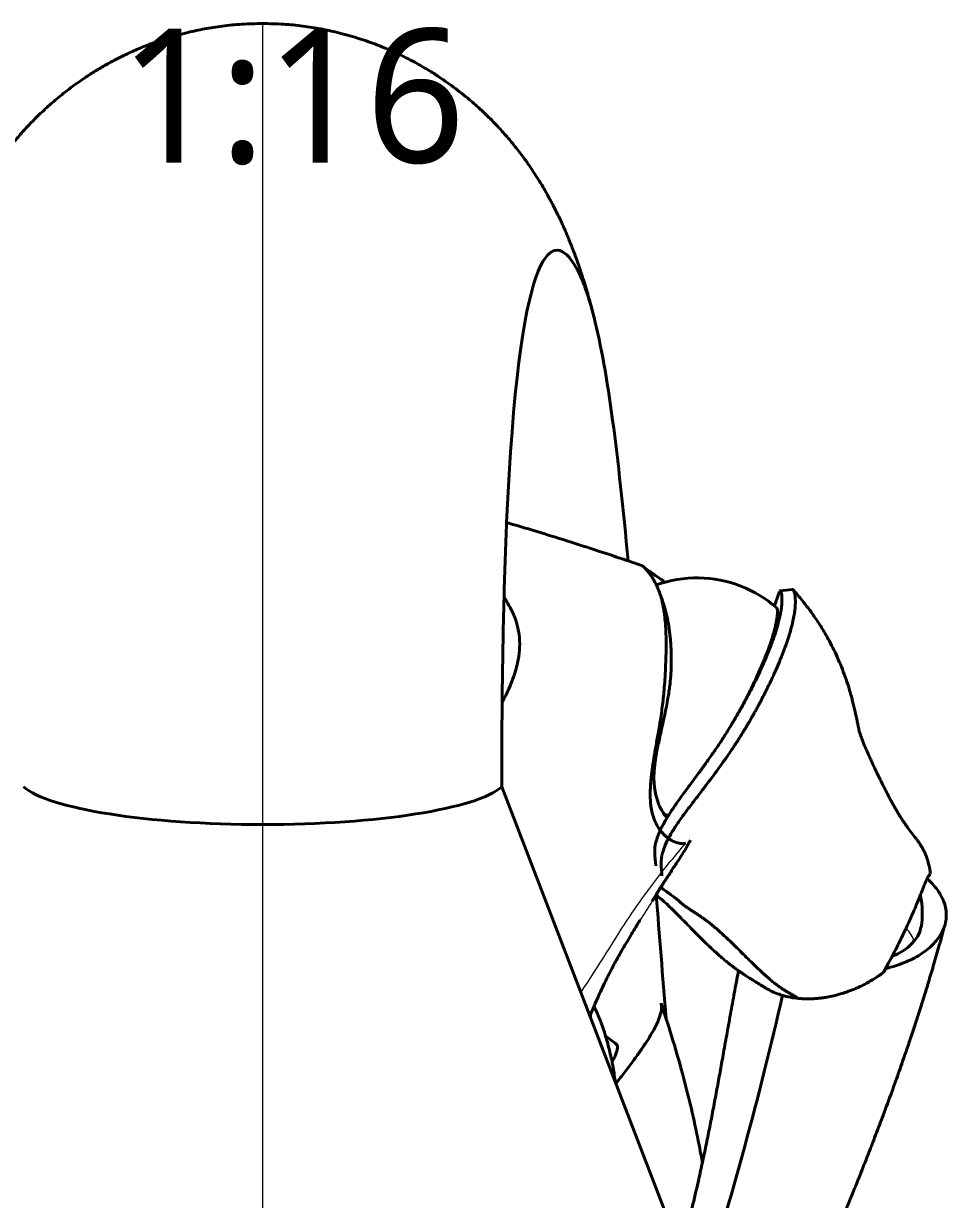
# Model space of a CAD drawing. Header units: millimetres. Extents: x 19 to 296, y 1 to 200.
# Drawn here: x 35.08 to 59.21, y 78.16 to 108.91 of the extents above; entities that cross this region are included whole.
import ezdxf

# ---------------------------------------------------------------- set-up
doc = ezdxf.new("R2010")
doc.units = ezdxf.units.MM
doc.header["$LTSCALE"] = 12.7
for name, color, linetype, lineweight in [('ANNOTATION_TEXT', 7, 'Continuous', 25), ('TANGENT_LINES', 7, 'Continuous', 15), ('Visible', 7, 'Continuous', 40)]:
    doc.layers.add(name, color=color, linetype=linetype, lineweight=lineweight)
doc.styles.add('Onshape-Standard-View-Label', font='NotoSans-Regular.ttf', dxfattribs={"height": 3.5})

msp = doc.modelspace()

# ---------------------------------------------------------------- linework, layer by layer
at = {"layer": 'TANGENT_LINES'}
for p, q in [((41.334, 108.913), (41.334, 87.962)), ((41.334, 87.962), (41.334, 57.2))]:
    msp.add_line(p, q, dxfattribs=at)
msp.add_arc((121.253, 41.47), 82.721, 147.46193, 147.86483, dxfattribs=at)
for points, knots in [([(49.649, 83.565), (49.663, 83.586), (49.713, 83.659), (50.056, 84.182), (50.367, 84.682), (50.725, 85.254), (51.097, 85.815), (51.501, 86.374), (51.931, 86.927), (52.238, 87.289), (52.393, 87.471)], [0, 0, 0, 0, 0.052076, 0.180347, 0.312652, 0.447526, 0.583863, 0.721316, 0.859995, 1, 1, 1, 1]), ([(49.884, 82.958), (49.885, 82.962), (49.894, 82.985), (50.051, 83.356), (50.199, 83.678), (50.414, 84.111), (50.514, 84.298), (50.633, 84.52), (50.769, 84.759), (50.925, 85.021), (51.109, 85.319), (51.177, 85.426), (51.205, 85.471)], [0, 0, 0, 0, 0.028416, 0.146718, 0.272617, 0.405393, 0.496014, 0.591768, 0.694007, 0.803386, 0.918609, 1, 1, 1, 1]), ([(58.363, 84.92), (58.362, 84.922), (58.358, 84.935), (58.296, 85.084), (58.172, 85.232), (58.158, 85.247), (58.155, 85.251)], [0, 0, 0, 0, 0.098754, 0.463284, 0.868904, 1, 1, 1, 1])]:
    msp.add_open_spline(points, degree=3, knots=knots, dxfattribs=at)
at = {"layer": 'Visible'}
for p, q in [((49.997, 101.228), (49.995, 101.237)), ((49.996, 101.231), (49.995, 101.236)), ((51.261, 94.729), (50.891, 94.856)), ((51.629, 94.221), (51.612, 94.257)), ((51.773, 93.851), (51.718, 94.002)), ((54.858, 94.079), (54.844, 94.062)), ((52.775, 89.366), (52.78, 89.374)), ((47.584, 88.946), (58.834, 59.662)), ((51.902, 88.133), (51.95, 88.21)), ((58.774, 86.661), (58.789, 86.676)), ((51.516, 85.962), (51.62, 86.125)), ((51.573, 86.055), (51.618, 86.128)), ((51.575, 86.058), (51.621, 86.13)), ((51.511, 85.954), (51.538, 85.998)), ((51.612, 86.118), (51.62, 86.112)), ((57.565, 84.095), (57.621, 84.202)), ((51.883, 82.881), (51.75, 83.284)), ((49.904, 82.909), (49.902, 82.992))]:
    msp.add_line(p, q, dxfattribs=at)
for centre, radius, start, end in [((52.687, 91.265), 3.15, 68.6539, 109.6985), ((52.687, 91.265), 3.15, 48.5881, 68.6539), ((69.375, 88.895), 15.423, 160.4465, 161.99), ((51.196, 131.852), 37.951, 275.5332, 276.0266), ((-18.914, 141.783), 88.808, 323.52015, 323.82677), ((57.926, 84.417), 7.079, 145.3376, 147.599), ((52.687, 91.265), 3.15, 253.9201, 256.4526), ((59.142, 86.354), 0.479, 140.1945, 156.5173), ((41.524, 92.864), 18.291, 337.5405, 338.3382), ((56.496, 85.647), 2.082, 349.837, 12.7417), ((48.165, 79.347), 3.75, 49.8398, 55.2321)]:
    msp.add_arc(centre, radius, start, end, dxfattribs=at)
at = {"layer": 'Visible', "extrusion": (0, 0, -1)}
msp.add_ellipse((41.334, 89.223), major_axis=(6.406, 0), ratio=0.19691, start_param=1.570796, end_param=2.920278, dxfattribs=at)
msp.add_ellipse((41.334, 89.223), major_axis=(6.406, 0), ratio=0.19691, start_param=1.570796, end_param=2.920278, dxfattribs=at)
at = {"layer": 'Visible'}
for centre, major_axis, ratio, start_param, end_param in [((41.334, 89.223), (-6.406, 0), 0.19691, 1.570796, 2.920278), ((41.334, 89.223), (-6.406, 0), 0.19691, 1.570796, 2.920278), ((56.493, 85.647), (-2.054, 0.345), 0.607662, 2.352877, 3.121013)]:
    msp.add_ellipse(centre, major_axis=major_axis, ratio=ratio, start_param=start_param, end_param=end_param, dxfattribs=at)
for points, knots in [([(41.334, 108.913), (41.152, 108.909), (40.793, 108.902), (40.288, 108.851), (39.81, 108.775), (39.379, 108.683), (38.857, 108.539), (38.409, 108.383), (38.017, 108.224), (37.688, 108.071), (37.422, 107.934), (37.206, 107.814), (37.071, 107.735), (36.933, 107.65), (36.793, 107.561), (36.651, 107.468), (36.464, 107.339), (36.277, 107.201), (36.084, 107.052), (35.912, 106.909), (35.762, 106.779), (35.626, 106.655), (35.481, 106.518), (35.261, 106.299), (35.028, 106.047), (34.791, 105.768), (34.568, 105.482), (34.379, 105.22), (34.202, 104.955), (34.052, 104.715), (33.934, 104.514), (33.834, 104.334), (33.781, 104.234), (33.717, 104.111), (33.647, 103.972), (33.574, 103.823), (33.517, 103.7), (33.474, 103.604), (33.442, 103.531), (33.406, 103.449), (33.366, 103.356), (33.321, 103.247), (33.271, 103.123), (33.216, 102.981), (33.164, 102.84), (33.12, 102.72), (33.087, 102.624), (33.06, 102.546), (33.032, 102.465), (33.006, 102.385), (32.95, 102.213), (32.893, 102.028), (32.873, 101.962), (32.846, 101.871), (32.814, 101.757), (32.773, 101.612), (32.725, 101.436), (32.691, 101.303), (32.673, 101.234)], [0, 0, 0, 0, 0.028875, 0.056858, 0.083919, 0.110023, 0.138819, 0.165993, 0.191435, 0.215014, 0.236567, 0.255881, 0.271312, 0.286957, 0.30286, 0.319025, 0.33766, 0.356697, 0.376051, 0.394636, 0.41207, 0.428682, 0.446106, 0.467839, 0.491015, 0.514792, 0.538381, 0.560712, 0.582829, 0.603645, 0.622753, 0.640346, 0.653461, 0.667857, 0.683459, 0.6995, 0.714014, 0.726561, 0.73756, 0.749208, 0.761689, 0.775109, 0.789483, 0.804821, 0.820113, 0.834112, 0.84654, 0.857845, 0.86909, 0.880315, 0.897241, 0.914525, 0.924744, 0.936483, 0.950045, 0.96526, 0.982017, 1, 1, 1, 1]), ([(49.995, 101.237), (49.978, 101.305), (49.944, 101.436), (49.896, 101.611), (49.855, 101.757), (49.824, 101.866), (49.799, 101.951), (49.78, 102.013), (49.762, 102.074), (49.744, 102.131), (49.724, 102.194), (49.709, 102.245), (49.605, 102.56), (49.577, 102.64), (49.53, 102.771), (49.477, 102.916), (49.413, 103.083), (49.354, 103.23), (49.303, 103.355), (49.253, 103.473), (49.209, 103.571), (49.161, 103.679), (49.09, 103.833), (49.019, 103.979), (48.95, 104.116), (48.886, 104.237), (48.834, 104.335), (48.704, 104.568), (48.546, 104.831), (48.337, 105.154), (48.102, 105.481), (47.875, 105.771), (47.632, 106.056), (47.392, 106.315), (47.174, 106.532), (46.975, 106.718), (46.821, 106.854), (46.638, 107.009), (46.431, 107.172), (46.225, 107.325), (46.019, 107.468), (45.875, 107.562), (45.735, 107.651), (45.571, 107.751), (45.406, 107.846), (45.2, 107.959), (44.949, 108.086), (44.651, 108.223), (44.258, 108.384), (43.813, 108.539), (43.29, 108.683), (42.858, 108.775), (42.381, 108.851), (41.876, 108.902), (41.517, 108.909), (41.334, 108.913)], [0, 0, 0, 0, 0.018401, 0.03568, 0.051369, 0.064983, 0.076895, 0.087218, 0.097298, 0.1073, 0.117224, 0.127072, 0.149986, 0.162717, 0.177126, 0.193298, 0.210444, 0.226545, 0.241434, 0.255824, 0.268962, 0.282814, 0.299438, 0.315881, 0.331771, 0.346448, 0.359838, 0.380342, 0.403095, 0.428163, 0.453886, 0.478431, 0.503175, 0.527222, 0.549737, 0.570642, 0.588913, 0.608588, 0.629419, 0.650073, 0.670248, 0.686916, 0.703314, 0.720956, 0.738589, 0.758053, 0.779446, 0.802606, 0.82884, 0.856859, 0.886552, 0.913469, 0.941372, 0.970226, 1, 1, 1, 1]), ([(49.995, 101.236), (49.837, 101.858), (49.128, 103.768), (48.027, 102.987), (47.712, 95.862), (47.686, 95.26), (47.663, 94.611), (47.644, 93.913), (47.622, 93.074), (47.605, 92.163), (47.595, 91.174), (47.588, 90.471), (47.584, 89.729), (47.584, 88.946)], [0.8223782, 0.8223782, 0.8223782, 0.8223782, 0.8594375, 0.9711452, 0.9711452, 0.9711452, 0.9805846, 0.9805846, 0.9805846, 0.9919287, 0.9919287, 0.9919287, 1, 1, 1, 1]), ([(50.891, 94.856), (50.811, 94.883), (50.553, 94.972), (49.016, 95.477), (48.141, 95.735), (47.714, 95.86)], [0, 0, 0, 0, 0.188088, 0.604201, 1, 1, 1, 1]), ([(51.322, 94.672), (51.317, 94.678), (51.304, 94.69), (51.269, 94.723), (51.258, 94.729), (51.254, 94.731)], [0, 0, 0, 0, 0.318764, 0.750982, 1, 1, 1, 1]), ([(51.321, 94.672), (51.338, 94.659), (51.378, 94.629), (51.481, 94.557), (51.602, 94.473), (51.754, 94.371), (51.823, 94.326), (51.854, 94.305)], [0, 0, 0, 0, 0.148213, 0.345397, 0.565992, 0.805963, 1, 1, 1, 1]), ([(51.612, 94.257), (51.609, 94.264), (51.6, 94.28), (51.571, 94.335), (51.524, 94.414), (51.492, 94.463), (51.432, 94.547), (51.389, 94.599), (51.341, 94.654), (51.327, 94.667), (51.322, 94.672)], [0, 0, 0, 0, 0.078237, 0.205611, 0.359889, 0.486573, 0.646797, 0.784769, 0.919495, 1, 1, 1, 1]), ([(51.611, 94.258), (51.62, 94.252), (51.636, 94.241), (51.647, 94.233), (51.652, 94.23)], [0, 0, 0, 0, 0.561751, 1, 1, 1, 1]), ([(51.719, 94), (51.715, 94.012), (51.705, 94.041), (51.678, 94.114), (51.643, 94.193), (51.633, 94.214), (51.629, 94.221)], [0, 0, 0, 0, 0.212817, 0.511366, 0.82156, 1, 1, 1, 1]), ([(47.647, 93.91), (47.655, 93.898), (47.686, 93.854), (47.903, 93.465), (47.992, 93.185), (48.057, 92.851), (48.054, 92.517), (48.004, 92.181), (47.883, 91.76), (47.696, 91.346), (47.627, 91.218), (47.6, 91.167)], [0, 0, 0, 0, 0.049248, 0.180781, 0.295108, 0.409952, 0.525439, 0.641583, 0.776341, 0.911588, 1, 1, 1, 1]), ([(52.393, 87.471), (52.371, 87.468), (52.33, 87.463), (52.28, 87.465), (52.221, 87.472), (52.162, 87.487), (52.102, 87.509), (52.043, 87.536), (51.962, 87.583), (51.889, 87.639), (51.822, 87.701), (51.76, 87.769), (51.707, 87.836), (51.611, 87.991), (51.544, 88.158), (51.493, 88.359), (51.474, 88.514), (51.464, 88.695), (51.465, 88.865), (51.477, 89.062), (51.489, 89.182), (51.504, 89.315), (51.523, 89.456), (51.541, 89.578), (51.563, 89.716), (51.589, 89.868), (51.618, 90.032), (51.649, 90.211), (51.682, 90.395), (51.713, 90.582), (51.739, 90.746), (51.774, 90.988), (51.801, 91.205), (51.824, 91.435), (51.844, 91.679), (51.862, 91.982), (51.875, 92.293), (51.881, 92.586), (51.879, 92.879), (51.869, 93.14), (51.845, 93.397), (51.826, 93.541), (51.802, 93.681), (51.776, 93.806), (51.743, 93.926), (51.726, 93.977), (51.719, 94)], [0, 0, 0, 0, 0.014582, 0.027619, 0.041723, 0.056168, 0.070796, 0.085627, 0.103404, 0.121152, 0.138777, 0.15617, 0.17321, 0.197758, 0.223005, 0.249289, 0.27249, 0.296956, 0.321391, 0.3471, 0.367419, 0.388557, 0.410514, 0.431014, 0.4527, 0.475543, 0.499324, 0.524196, 0.54951, 0.574631, 0.598493, 0.627127, 0.654641, 0.682421, 0.711232, 0.743399, 0.775983, 0.80761, 0.839022, 0.869181, 0.898524, 0.92077, 0.942441, 0.963493, 0.983979, 1, 1, 1, 1]), ([(51.565, 89.081), (51.564, 89.095), (51.563, 89.128), (51.562, 89.208), (51.565, 89.293), (51.567, 89.329), (51.57, 89.371), (51.574, 89.418), (51.578, 89.466), (51.592, 89.585), (51.598, 89.623), (51.599, 89.632), (51.6, 89.64), (51.601, 89.646), (51.635, 89.862), (51.665, 90.008), (51.707, 90.212), (51.75, 90.406), (51.807, 90.665), (51.867, 90.939), (51.921, 91.218), (51.949, 91.387), (51.974, 91.56), (51.991, 91.717), (52.004, 91.881), (52.014, 92.066), (52.017, 92.267), (52.014, 92.47), (52.006, 92.644), (51.989, 92.85), (51.981, 92.919), (51.972, 92.994), (51.963, 93.064), (51.953, 93.135), (51.942, 93.206), (51.928, 93.285), (51.907, 93.393), (51.877, 93.522), (51.84, 93.658), (51.81, 93.751), (51.777, 93.839), (51.773, 93.85), (51.772, 93.853)], [0, 0, 0, 0, 0.016451, 0.0385, 0.060978, 0.075464, 0.090954, 0.107412, 0.124814, 0.151584, 0.166361, 0.173526, 0.179889, 0.185329, 0.219543, 0.251922, 0.286048, 0.320576, 0.359944, 0.401301, 0.442104, 0.473984, 0.50577, 0.536333, 0.567368, 0.600434, 0.635126, 0.669509, 0.702468, 0.736876, 0.757331, 0.777842, 0.79839, 0.818958, 0.839526, 0.861126, 0.886512, 0.914806, 0.943558, 0.968599, 0.991426, 1, 1, 1, 1]), ([(51.772, 86.619), (51.771, 86.627), (51.771, 86.643), (51.769, 86.668), (51.767, 86.694), (51.765, 86.72), (51.763, 86.746), (51.76, 86.773), (51.758, 86.798), (51.755, 86.835), (51.753, 86.877), (51.752, 86.934), (51.752, 86.951), (51.752, 86.97), (51.752, 86.996), (51.754, 87.031), (51.757, 87.059), (51.761, 87.092), (51.766, 87.129), (51.775, 87.171), (51.785, 87.217), (51.801, 87.272), (51.819, 87.331), (51.913, 87.558), (52.04, 87.778), (52.207, 88.035), (52.408, 88.312), (52.628, 88.601), (52.885, 88.935), (53.035, 89.133), (53.194, 89.346), (53.331, 89.535), (53.4, 89.633), (53.414, 89.652), (53.428, 89.672), (53.438, 89.687), (53.452, 89.707), (53.452, 89.707), (53.453, 89.708), (53.455, 89.711), (53.464, 89.724), (53.492, 89.764), (53.597, 89.919), (53.659, 90.013), (53.734, 90.127), (53.799, 90.229), (53.834, 90.284), (53.87, 90.343), (53.906, 90.402), (53.943, 90.463), (53.981, 90.525), (54.02, 90.591), (54.056, 90.652), (54.113, 90.751), (54.152, 90.82), (54.198, 90.903), (54.249, 90.994), (54.294, 91.078), (54.332, 91.149), (54.362, 91.205), (54.452, 91.381), (54.464, 91.405), (54.479, 91.434), (54.492, 91.461), (54.503, 91.484), (54.518, 91.513), (54.518, 91.514), (54.52, 91.516), (54.523, 91.523), (54.535, 91.548), (54.578, 91.637), (54.644, 91.774), (54.733, 91.968), (54.835, 92.203), (54.949, 92.487), (55.024, 92.692), (55.098, 92.912), (55.16, 93.13), (55.206, 93.323), (55.234, 93.484), (55.251, 93.609), (55.26, 93.752), (55.258, 93.847), (55.253, 93.914), (55.248, 93.955), (55.244, 93.979), (55.242, 93.986), (55.242, 93.989), (55.242, 93.99), (55.242, 93.99), (55.242, 93.99), (55.242, 93.99), (55.242, 93.99), (55.242, 93.99), (55.242, 93.99), (55.242, 93.99), (55.242, 93.99), (55.242, 93.99), (55.239, 94.004), (55.236, 94.015), (55.232, 94.03), (55.228, 94.045), (55.223, 94.06), (55.217, 94.074), (55.213, 94.082), (55.207, 94.092), (55.203, 94.098), (55.2, 94.101)], [0, 0, 0, 0, 0.00637, 0.01281, 0.01932, 0.025897, 0.032538, 0.039242, 0.04564, 0.053394, 0.062019, 0.071672, 0.077073, 0.082485, 0.089064, 0.096667, 0.103558, 0.110959, 0.118868, 0.127288, 0.136226, 0.145695, 0.155712, 0.175484, 0.196579, 0.219002, 0.242769, 0.267728, 0.294046, 0.314498, 0.335466, 0.355569, 0.369071, 0.375079, 0.381094, 0.387117, 0.393147, 0.393652, 0.395054, 0.397383, 0.40191, 0.410841, 0.428423, 0.442639, 0.457616, 0.471769, 0.482182, 0.492757, 0.503489, 0.514372, 0.525403, 0.536577, 0.547535, 0.561242, 0.572841, 0.585301, 0.598554, 0.611281, 0.622347, 0.633384, 0.651227, 0.658269, 0.665303, 0.672328, 0.679344, 0.68635, 0.687049, 0.689022, 0.692316, 0.698723, 0.711323, 0.727395, 0.746167, 0.767076, 0.789603, 0.808763, 0.828256, 0.847767, 0.865966, 0.882305, 0.896873, 0.912239, 0.924954, 0.93535, 0.943665, 0.949983, 0.953293, 0.955232, 0.956296, 0.956928, 0.957323, 0.957577, 0.957744, 0.957854, 0.957927, 0.957975, 0.958007, 0.958036, 0.96251, 0.967283, 0.972266, 0.977375, 0.982522, 0.987617, 0.991335, 0.995712, 1, 1, 1, 1]), ([(53.707, 90.77), (53.76, 90.863), (53.869, 91.051), (54.033, 91.355), (54.186, 91.655), (54.327, 91.948), (54.455, 92.234), (54.568, 92.507), (54.666, 92.766), (54.747, 93.002), (54.811, 93.223), (54.846, 93.366), (54.874, 93.5), (54.893, 93.617), (54.904, 93.723), (54.909, 93.806), (54.91, 93.879), (54.906, 93.943), (54.899, 93.993), (54.887, 94.056), (54.861, 94.08), (54.859, 94.079), (54.858, 94.079)], [0, 0, 0, 0, 0.072558, 0.147446, 0.221567, 0.294263, 0.365564, 0.434926, 0.501893, 0.566045, 0.626881, 0.675811, 0.722396, 0.766524, 0.808061, 0.844793, 0.879171, 0.911005, 0.940046, 0.97283, 0.994627, 1, 1, 1, 1]), ([(55.2, 94.101), (55.2, 94.101), (55.198, 94.104), (55.186, 94.112), (55.179, 94.111), (55.179, 94.111), (55.179, 94.111)], [0, 0, 0, 0, 0.217784, 0.646884, 0.923431, 1, 1, 1, 1]), ([(58.431, 87.571), (58.397, 87.614), (58.327, 87.703), (58.218, 87.85), (58.128, 87.978), (58.053, 88.089), (57.994, 88.18), (57.95, 88.251), (57.918, 88.305), (57.899, 88.336), (57.881, 88.367), (57.855, 88.412), (57.822, 88.471), (57.778, 88.551), (57.734, 88.632), (57.639, 88.814), (57.557, 88.978), (57.467, 89.159), (57.371, 89.359), (57.314, 89.478), (57.262, 89.59), (57.217, 89.688), (57.168, 89.797), (57.115, 89.915), (57.07, 90.021), (57.036, 90.102), (57.01, 90.166), (56.983, 90.236), (56.958, 90.305), (56.941, 90.36), (56.93, 90.4), (56.92, 90.439), (56.914, 90.471), (56.901, 90.532), (56.882, 90.624), (56.856, 90.751), (56.823, 90.906), (56.789, 91.052), (56.756, 91.189), (56.723, 91.312), (56.677, 91.475), (56.608, 91.697), (56.514, 91.961), (56.41, 92.219), (56.296, 92.471), (56.176, 92.712), (56.016, 93), (55.826, 93.303), (55.626, 93.583), (55.484, 93.771), (55.253, 94.044), (55.21, 94.09), (55.197, 94.104)], [0, 0, 0, 0, 0.022439, 0.045823, 0.067558, 0.087511, 0.105512, 0.12141, 0.134861, 0.145114, 0.155392, 0.167762, 0.182115, 0.198347, 0.214978, 0.239518, 0.263292, 0.288028, 0.31374, 0.333676, 0.352579, 0.370534, 0.389362, 0.409163, 0.427747, 0.443849, 0.458169, 0.473075, 0.487971, 0.501057, 0.51225, 0.522972, 0.532794, 0.546134, 0.562896, 0.582635, 0.604482, 0.625772, 0.64615, 0.66556, 0.687791, 0.71421, 0.743267, 0.772235, 0.800816, 0.829107, 0.860397, 0.893475, 0.925013, 0.952701, 0.984887, 1, 1, 1, 1]), ([(53.573, 90.554), (53.634, 90.657), (53.759, 90.868), (53.946, 91.21), (54.121, 91.553), (54.241, 91.805), (54.351, 92.048), (54.451, 92.285), (54.536, 92.501), (54.599, 92.677), (54.65, 92.833), (54.693, 92.981), (54.729, 93.118), (54.754, 93.231), (54.771, 93.324), (54.782, 93.405), (54.788, 93.472), (54.791, 93.53), (54.788, 93.576), (54.785, 93.606), (54.773, 93.627), (54.771, 93.628), (54.771, 93.628)], [0, 0, 0, 0, 0.080313, 0.164077, 0.246833, 0.317328, 0.385667, 0.453509, 0.517807, 0.575331, 0.629032, 0.681485, 0.73178, 0.777148, 0.817993, 0.855837, 0.890473, 0.922859, 0.951083, 0.974784, 0.99435, 1, 1, 1, 1]), ([(52.78, 89.374), (52.839, 89.456), (52.96, 89.622), (53.142, 89.882), (53.335, 90.17), (53.499, 90.423), (53.692, 90.746), (53.704, 90.766), (53.707, 90.77)], [0, 0, 0, 0, 0.182692, 0.370243, 0.562081, 0.755775, 0.952098, 1, 1, 1, 1]), ([(51.817, 88.246), (51.805, 88.264), (51.782, 88.3), (51.748, 88.36), (51.716, 88.426), (51.692, 88.482), (51.659, 88.566), (51.624, 88.68), (51.599, 88.79), (51.582, 88.889), (51.573, 88.968), (51.566, 89.046), (51.565, 89.071), (51.565, 89.081)], [0, 0, 0, 0, 0.082359, 0.168022, 0.255503, 0.335101, 0.432226, 0.545419, 0.655187, 0.757489, 0.850831, 0.940599, 1, 1, 1, 1]), ([(52.104, 88.443), (52.121, 88.469), (52.163, 88.528), (52.274, 88.685), (52.364, 88.808), (52.491, 88.981), (52.493, 88.983), (52.493, 88.983)], [0, 0, 0, 0, 0.192518, 0.451211, 0.712794, 0.977172, 1, 1, 1, 1]), ([(51.594, 87.053), (51.591, 87.073), (51.587, 87.117), (51.581, 87.201), (51.581, 87.292), (51.588, 87.381), (51.607, 87.479), (51.632, 87.577), (51.698, 87.753), (51.772, 87.909), (51.885, 88.106), (51.898, 88.128), (51.902, 88.133)], [0, 0, 0, 0, 0.077257, 0.165663, 0.258354, 0.349588, 0.444804, 0.542543, 0.67224, 0.807507, 0.9499, 1, 1, 1, 1]), ([(51.902, 88.134), (51.897, 88.14), (51.885, 88.154), (51.853, 88.193), (51.819, 88.243), (51.817, 88.245), (51.817, 88.246)], [0, 0, 0, 0, 0.226446, 0.576061, 0.928931, 1, 1, 1, 1]), ([(51.736, 86.318), (51.77, 86.37), (51.84, 86.479), (51.959, 86.66), (52.07, 86.829), (52.224, 87.06), (52.367, 87.28), (52.424, 87.383), (52.475, 87.48), (52.503, 87.533), (52.516, 87.557)], [0, 0, 0, 0, 0.130216, 0.267931, 0.402109, 0.561003, 0.713326, 0.815138, 0.91206, 1, 1, 1, 1]), ([(58.789, 86.676), (58.786, 86.701), (58.779, 86.755), (58.762, 86.85), (58.734, 86.962), (58.706, 87.055), (58.683, 87.119), (58.667, 87.16), (58.65, 87.201), (58.632, 87.242), (58.611, 87.285), (58.59, 87.327), (58.549, 87.401), (58.516, 87.452), (58.49, 87.492), (58.479, 87.506), (58.472, 87.517), (58.45, 87.546), (58.434, 87.566)], [0, 0, 0, 0, 0.073215, 0.154924, 0.244836, 0.3274, 0.394987, 0.449016, 0.503901, 0.559628, 0.616182, 0.67355, 0.749524, 0.816413, 0.872775, 0.905965, 0.933837, 1, 1, 1, 1]), ([(51.613, 86.88), (51.611, 86.904), (51.606, 86.951), (51.596, 87.03), (51.594, 87.047), (51.594, 87.053)], [0, 0, 0, 0, 0.390498, 0.793117, 1, 1, 1, 1]), ([(51.74, 86.317), (51.742, 86.32), (51.75, 86.334), (51.839, 86.472), (51.933, 86.613), (51.994, 86.705), (52.024, 86.75)], [0, 0, 0, 0, 0.094486, 0.385568, 0.702794, 1, 1, 1, 1]), ([(51.742, 86.315), (51.766, 86.353), (51.825, 86.445), (52.009, 86.728), (52.023, 86.748), (52.025, 86.752)], [0, 0, 0, 0, 0.359532, 0.863717, 1, 1, 1, 1]), ([(58.524, 86.112), (58.529, 86.126), (58.544, 86.164), (58.606, 86.318), (58.647, 86.423), (58.7, 86.541), (58.702, 86.544), (58.702, 86.545)], [0, 0, 0, 0, 0.166747, 0.453387, 0.71975, 0.962606, 1, 1, 1, 1]), ([(59.047, 86.136), (59.032, 86.161), (58.946, 86.297), (58.826, 86.434), (58.706, 86.541), (58.703, 86.544)], [0, 0, 0, 0, 2.101169, 11.308671, 11.581762, 11.581762, 11.581762, 11.581762]), ([(51.618, 86.128), (51.622, 86.134), (51.635, 86.156), (51.727, 86.303), (51.735, 86.315), (51.736, 86.318)], [0, 0, 0, 0, 0.257048, 0.824515, 1, 1, 1, 1]), ([(51.62, 86.125), (51.63, 86.142), (51.657, 86.184), (51.71, 86.266), (51.742, 86.315)], [0, 0, 0, 0, 0.391628, 1, 1, 1, 1]), ([(51.621, 86.13), (51.638, 86.157), (51.675, 86.214), (51.717, 86.281), (51.74, 86.317)], [0, 0, 0, 0, 0.472395, 1, 1, 1, 1]), ([(55.337, 83.414), (55.307, 83.432), (55.25, 83.466), (55.183, 83.505), (55.104, 83.552), (55.029, 83.596), (54.956, 83.641), (54.884, 83.688), (54.836, 83.722), (54.782, 83.761), (54.7, 83.824), (54.614, 83.896), (54.545, 83.954), (54.477, 84.015), (54.411, 84.076), (54.349, 84.133), (54.208, 84.268), (54.07, 84.403), (53.922, 84.549), (53.881, 84.589), (53.837, 84.633), (53.795, 84.674), (53.751, 84.717), (53.706, 84.76), (53.662, 84.803), (53.614, 84.85), (53.569, 84.894), (53.436, 85.02), (53.331, 85.118), (53.235, 85.205), (53.155, 85.274), (53.085, 85.333), (52.978, 85.418), (52.905, 85.472), (52.821, 85.531), (52.741, 85.586), (52.665, 85.636), (52.59, 85.685), (52.528, 85.727), (52.455, 85.777), (52.343, 85.851), (52.279, 85.906), (52.201, 85.978), (52.125, 86.037), (52.031, 86.107), (51.922, 86.186), (51.815, 86.263), (51.765, 86.299), (51.742, 86.316)], [0, 0, 0, 0, 0.022074, 0.04156, 0.062411, 0.083106, 0.103527, 0.123842, 0.140536, 0.15827, 0.180788, 0.204226, 0.225097, 0.246128, 0.266567, 0.286764, 0.316971, 0.349021, 0.380098, 0.39678, 0.413637, 0.430656, 0.447821, 0.465118, 0.482533, 0.500047, 0.517645, 0.547106, 0.574316, 0.599121, 0.621421, 0.642677, 0.668207, 0.689404, 0.711477, 0.733262, 0.754309, 0.774992, 0.793839, 0.814663, 0.839997, 0.860575, 0.882835, 0.904474, 0.928216, 0.954028, 0.979242, 1, 1, 1, 1]), ([(57.625, 84.2), (57.638, 84.203), (57.873, 84.259), (58.247, 84.392), (58.667, 84.644), (58.956, 84.914), (59.107, 85.157), (59.159, 85.306), (59.171, 85.35), (59.188, 85.413), (59.216, 85.587), (59.185, 85.851), (59.097, 86.05), (59.047, 86.136)], [23.091877, 23.091877, 23.091877, 23.091877, 23.787786, 35.855682, 44.906605, 53.957527, 63.008449, 66.70958, 66.70958, 66.70958, 72.059372, 81.110294, 88.095779, 88.095779, 88.095779, 88.095779]), ([(51.538, 85.998), (51.549, 86.015), (51.564, 86.04), (51.571, 86.051), (51.573, 86.055)], [0, 0, 0, 0, 0.644067, 1, 1, 1, 1]), ([(51.62, 86.112), (51.628, 86.107), (51.645, 86.094), (51.686, 86.063), (51.729, 86.029), (51.767, 85.998), (51.799, 85.971), (51.829, 85.946), (51.874, 85.906), (51.923, 85.86), (51.992, 85.794), (52.078, 85.71), (52.174, 85.614), (52.272, 85.514), (52.416, 85.368), (52.565, 85.216), (52.718, 85.06), (52.877, 84.902), (52.97, 84.813), (53.06, 84.727), (53.15, 84.644), (53.265, 84.54), (53.409, 84.418), (53.497, 84.347), (53.576, 84.285), (53.643, 84.234), (53.7, 84.192), (53.756, 84.152), (53.769, 84.143), (53.773, 84.139)], [0, 0, 0, 0, 0.020318, 0.046846, 0.074622, 0.100799, 0.124549, 0.147555, 0.176047, 0.206715, 0.242728, 0.283662, 0.326794, 0.370717, 0.423782, 0.47814, 0.533644, 0.589045, 0.631225, 0.671902, 0.712873, 0.759492, 0.810706, 0.850349, 0.887109, 0.921051, 0.952998, 0.983421, 1, 1, 1, 1]), ([(58.153, 85.252), (58.18, 85.309), (58.234, 85.427), (58.319, 85.618), (58.402, 85.812), (58.421, 85.859), (58.428, 85.876)], [0, 0, 0, 0, 0.270367, 0.560589, 0.843464, 1, 1, 1, 1]), ([(49.998, 83.211), (49.998, 83.212), (50.001, 83.218), (50.088, 83.42), (50.16, 83.582), (50.27, 83.817), (50.354, 83.985), (50.445, 84.163), (50.541, 84.342), (50.619, 84.485), (50.717, 84.659), (50.835, 84.862), (50.972, 85.092), (51.12, 85.334), (51.18, 85.432), (51.206, 85.473)], [0, 0, 0, 0, 0.012118, 0.091574, 0.17358, 0.262899, 0.341243, 0.421001, 0.501391, 0.573438, 0.652713, 0.739341, 0.833285, 0.928406, 1, 1, 1, 1]), ([(54.096, 72.007), (54.192, 72.239), (54.398, 72.73), (54.778, 73.623), (55.131, 74.448), (55.455, 75.206), (55.761, 75.926), (55.955, 76.383), (56.144, 76.834), (56.321, 77.259), (56.492, 77.671), (56.654, 78.068), (56.806, 78.441), (56.947, 78.793), (57.031, 79.006), (57.106, 79.194), (57.167, 79.351), (57.228, 79.507), (57.308, 79.715), (57.411, 79.983), (57.53, 80.295), (57.757, 80.906), (57.944, 81.427), (58.123, 81.941), (58.223, 82.234), (58.327, 82.545), (58.429, 82.854), (58.532, 83.175), (58.638, 83.512), (58.755, 83.892), (58.883, 84.325), (59.023, 84.811), (59.121, 85.167), (59.171, 85.35)], [0, 0, 0, 0, 0.043003, 0.091066, 0.13743, 0.182021, 0.224899, 0.259281, 0.293051, 0.326202, 0.358724, 0.390611, 0.421852, 0.451736, 0.4751, 0.496789, 0.516669, 0.536464, 0.559426, 0.585226, 0.613572, 0.6527, 0.690042, 0.725548, 0.752721, 0.780256, 0.80815, 0.836396, 0.8653, 0.895988, 0.928747, 0.963453, 1, 1, 1, 1]), ([(57.789, 84.52), (57.805, 84.55), (57.844, 84.623), (57.946, 84.822), (58.035, 85.002), (58.136, 85.215), (58.15, 85.244), (58.153, 85.252)], [0, 0, 0, 0, 0.173488, 0.413826, 0.658933, 0.903458, 1, 1, 1, 1]), ([(57.621, 84.202), (57.629, 84.217), (57.651, 84.259), (57.744, 84.434), (57.776, 84.494), (57.789, 84.52)], [0, 0, 0, 0, 0.248315, 0.688483, 1, 1, 1, 1]), ([(53.774, 84.142), (53.76, 84.067), (53.729, 83.905), (53.672, 83.605), (53.572, 83.061), (53.477, 82.53), (53.381, 81.996), (53.301, 81.547), (53.22, 81.102), (53.137, 80.657), (53.052, 80.21), (52.971, 79.8), (52.88, 79.356), (52.844, 79.19), (52.829, 79.12)], [0, 0, 0, 0, 0.062252, 0.133315, 0.228948, 0.32524, 0.419745, 0.506795, 0.593169, 0.680089, 0.766575, 0.851265, 0.93759, 1, 1, 1, 1]), ([(53.773, 84.139), (53.784, 84.132), (53.81, 84.113), (53.878, 84.067), (53.959, 84.012), (54.064, 83.945), (54.185, 83.87), (54.324, 83.783), (54.412, 83.729), (54.455, 83.702)], [0, 0, 0, 0, 0.089382, 0.210801, 0.345951, 0.496395, 0.658367, 0.832099, 1, 1, 1, 1]), ([(57.565, 84.095), (57.551, 84.085), (57.522, 84.063), (57.457, 84.017), (57.37, 83.958), (57.257, 83.888), (57.118, 83.808), (56.95, 83.723), (56.75, 83.635), (56.616, 83.588), (56.549, 83.565)], [0, 0, 0, 0, 0.076945, 0.171477, 0.280999, 0.403902, 0.539089, 0.685868, 0.843713, 1, 1, 1, 1]), ([(54.456, 83.702), (54.492, 83.68), (54.571, 83.632), (54.747, 83.549), (54.86, 83.513), (54.916, 83.495)], [0, 0, 0, 0, 0.296961, 0.654911, 1, 1, 1, 1]), ([(54.916, 83.495), (54.92, 83.494), (54.939, 83.488), (55.146, 83.435), (55.273, 83.421), (55.337, 83.414)], [0, 0, 0, 0, 0.133524, 0.564695, 1, 1, 1, 1]), ([(56.549, 83.565), (56.541, 83.562), (56.511, 83.552), (56.256, 83.479), (56.097, 83.449), (55.975, 83.431), (55.943, 83.426), (55.933, 83.425), (55.93, 83.425), (55.929, 83.425), (55.929, 83.425), (55.929, 83.425), (55.929, 83.425), (55.929, 83.425), (55.929, 83.425), (55.929, 83.425), (55.929, 83.425), (55.929, 83.425), (55.929, 83.425), (55.878, 83.419), (55.84, 83.415), (55.78, 83.41), (55.759, 83.409), (55.732, 83.407), (55.707, 83.406), (55.651, 83.404), (55.637, 83.404), (55.632, 83.403), (55.631, 83.403), (55.631, 83.403), (55.631, 83.403), (55.631, 83.403), (55.631, 83.403), (55.631, 83.403), (55.631, 83.403), (55.631, 83.403), (55.631, 83.403), (55.511, 83.403), (55.437, 83.406), (55.37, 83.412), (55.337, 83.414)], [0, 0, 0, 0, 0.042155, 0.157196, 0.25512, 0.331829, 0.371194, 0.391851, 0.403078, 0.409795, 0.413545, 0.415795, 0.417214, 0.418132, 0.418734, 0.419132, 0.419395, 0.419569, 0.419724, 0.467166, 0.517779, 0.571436, 0.604675, 0.640424, 0.678506, 0.731941, 0.758763, 0.772279, 0.779147, 0.782687, 0.78456, 0.785591, 0.786219, 0.786577, 0.786795, 0.786933, 0.787053, 0.860443, 0.929721, 1, 1, 1, 1]), ([(49.901, 82.986), (49.908, 83.001), (49.925, 83.042), (49.969, 83.145), (49.998, 83.211)], [0, 0, 0, 0, 0.351132, 1, 1, 1, 1]), ([(49.998, 83.212), (49.999, 83.21), (50.006, 83.196), (50.141, 82.899), (50.203, 82.718), (50.235, 82.626)], [0, 0, 0, 0, 0.090473, 0.539588, 1, 1, 1, 1]), ([(51.747, 83.292), (51.754, 83.256), (51.769, 83.179), (51.743, 83.03), (51.686, 82.854), (51.584, 82.64), (51.475, 82.448), (51.339, 82.232), (51.173, 81.99), (50.985, 81.73), (50.764, 81.439), (50.631, 81.27), (50.567, 81.188)], [0, 0, 0, 0, 0.06829, 0.146757, 0.2352, 0.334543, 0.430871, 0.533694, 0.644342, 0.76075, 0.884389, 1, 1, 1, 1]), ([(49.887, 82.952), (49.887, 82.953), (49.888, 82.955), (49.895, 82.973), (49.901, 82.986)], [0, 0, 0, 0, 0.20194, 1, 1, 1, 1]), ([(52.83, 79.107), (52.819, 79.172), (52.786, 79.357), (52.633, 80.143), (52.443, 80.941), (52.231, 81.754), (51.942, 82.7), (51.896, 82.839), (51.883, 82.881)], [0, 0, 0, 0, 0.104807, 0.296239, 0.494719, 0.69981, 0.911464, 1, 1, 1, 1]), ([(50.235, 82.626), (50.235, 82.625), (50.236, 82.621), (50.269, 82.518), (50.3, 82.423)], [0, 0, 0, 0, 0.087972, 1, 1, 1, 1]), ([(50.3, 82.423), (50.31, 82.39), (50.337, 82.301), (50.426, 81.962), (50.455, 81.82), (50.468, 81.757)], [0, 0, 0, 0, 0.249768, 0.670884, 1, 1, 1, 1]), ([(50.468, 81.753), (50.477, 81.771), (50.5, 81.812), (50.546, 81.908), (50.576, 81.98), (50.599, 82.049), (50.611, 82.112), (50.612, 82.143), (50.608, 82.173), (50.601, 82.192), (50.586, 82.211), (50.584, 82.212), (50.583, 82.213)], [0, 0, 0, 0, 0.123895, 0.280697, 0.416604, 0.546523, 0.667685, 0.752242, 0.833804, 0.904426, 0.977155, 1, 1, 1, 1]), ([(50.468, 81.757), (50.476, 81.721), (50.496, 81.626), (50.549, 81.249), (50.551, 81.228), (50.551, 81.224)], [0, 0, 0, 0, 0.338382, 0.877419, 1, 1, 1, 1]), ([(52.829, 79.12), (52.799, 78.983), (52.733, 78.675), (52.584, 78.032), (52.429, 77.416), (52.357, 77.143), (52.325, 77.024)], [0, 0, 0, 0, 0.228959, 0.509781, 0.784566, 1, 1, 1, 1])]:
    msp.add_open_spline(points, degree=3, knots=knots, dxfattribs=at)
for points in [[(50.887, 94.86), (50.632, 97.589), (50.361, 99.798), (49.996, 101.231)], [(51.879, 82.887), (51.792, 83.999), (51.705, 85.074), (51.621, 86.113)], [(54.923, 83.498), (54.33, 80.896), (53.606, 78.231), (52.75, 75.502)]]:
    msp.add_open_spline(points, degree=3, dxfattribs=at)

# ---------------------------------------------------------------- texts
at = {"layer": 'ANNOTATION_TEXT', "color": 7, "insert": (41.519, 108.775), "char_height": 3.5, "attachment_point": 2, "style": 'Onshape-Standard-View-Label'}
msp.add_mtext(' 1:16', dxfattribs=at)

doc.saveas('drawing.dxf')
